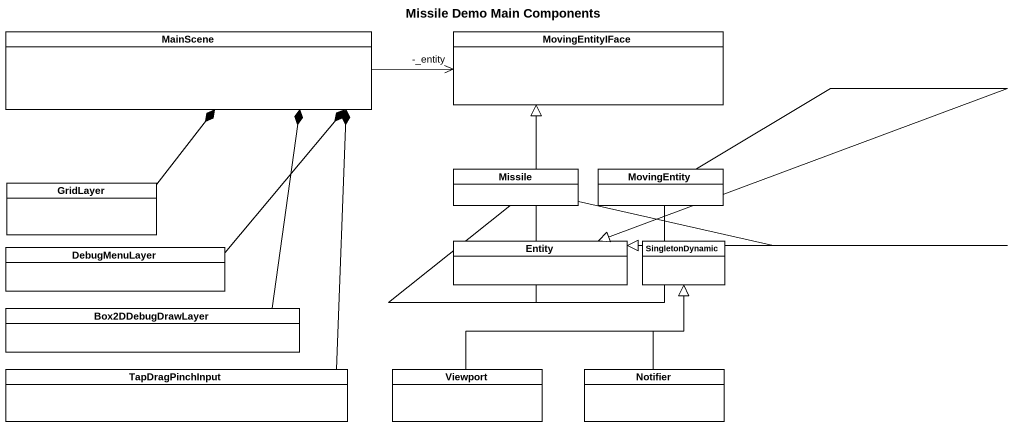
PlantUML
@startuml
title Missile Demo Main Components
hide circle
hide empty members
class MainScene
class MovingEntityIFace
class Missile
class MovingEntity
class GridLayer
class DebugMenuLayer
class "Entity" as Entity_
class SingletonDynamic
class Box2DDebugDrawLayer
class TapDragPinchInput
class Viewport
class Notifier
MainScene -right-> "-_entity" MovingEntityIFace
Missile -up-|> MovingEntityIFace
Missile --|> Entity_
MovingEntity -up-|> MovingEntityIFace
MovingEntity --|> Entity_
GridLayer -up-* MainScene
DebugMenuLayer -up-* MainScene
Box2DDebugDrawLayer -up-* MainScene
TapDragPinchInput -up-* MainScene
Viewport -up-|> SingletonDynamic
Notifier -up-|> SingletonDynamic
@enduml
